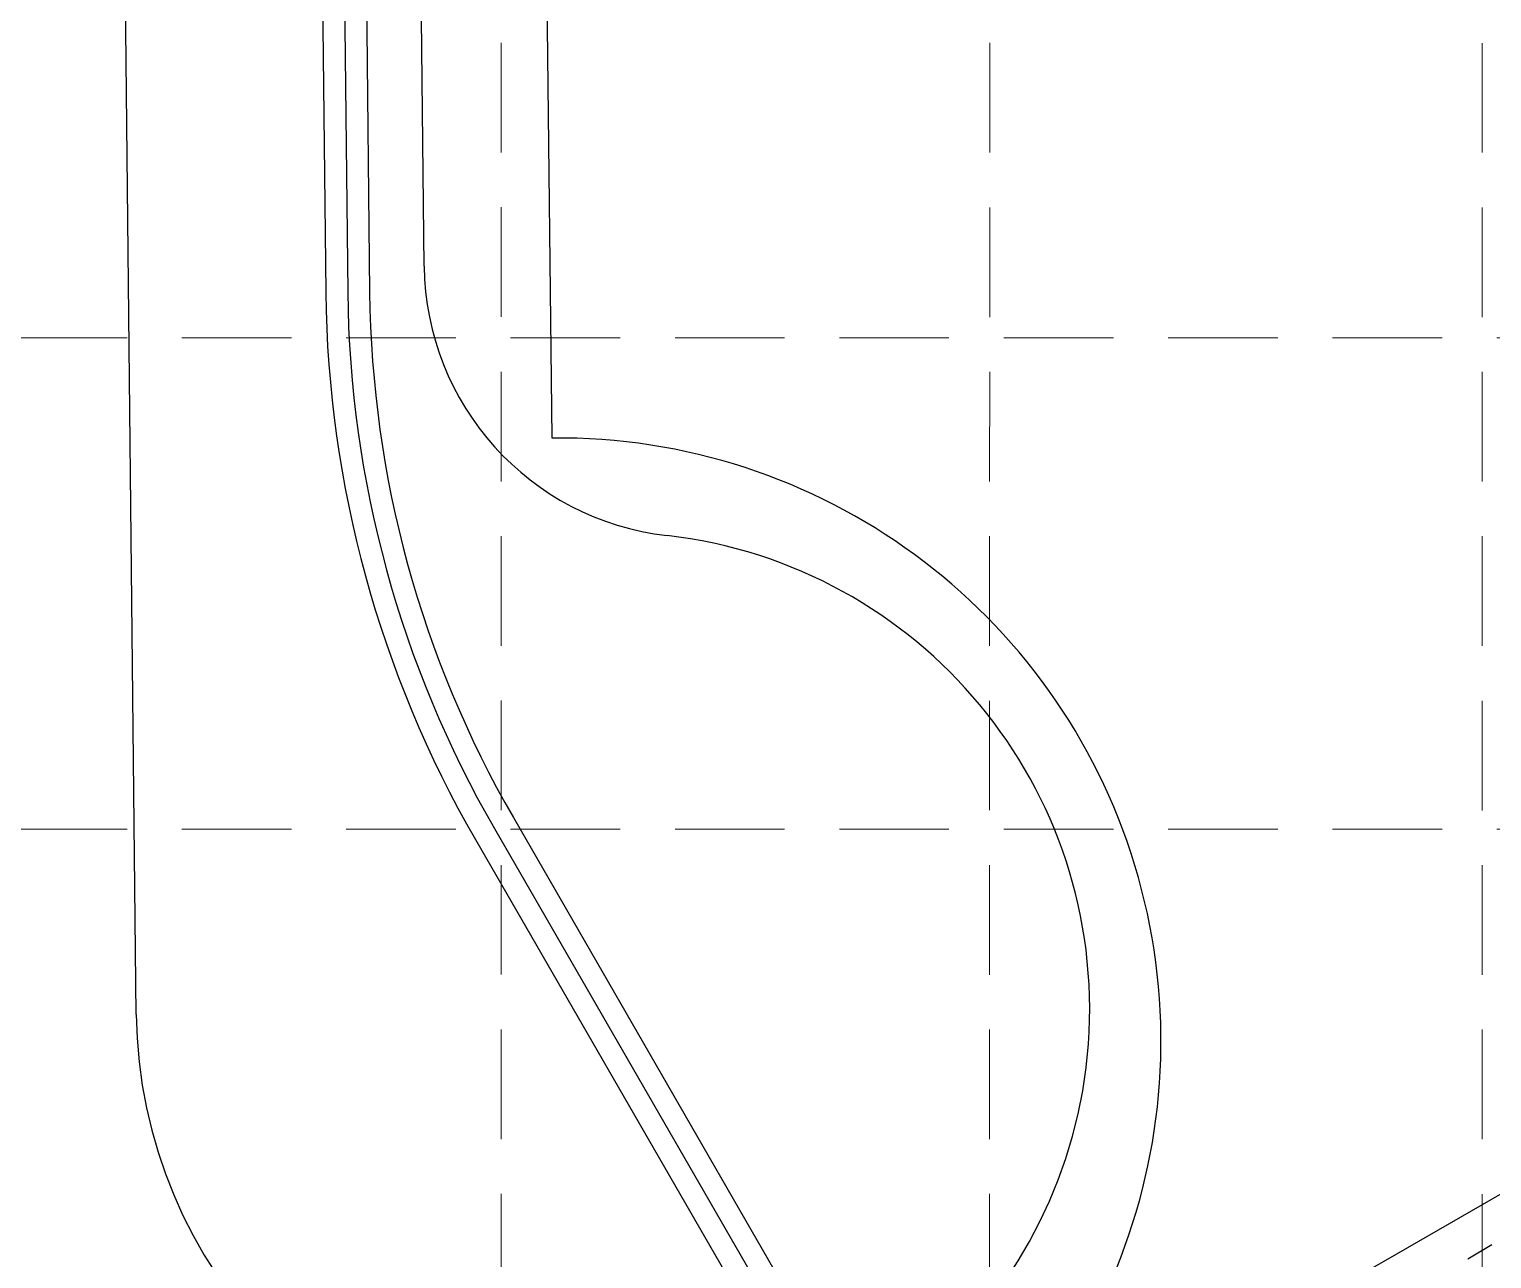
# Model space of a CAD drawing. Extents: x 2138193 to 2139991, y 332071 to 334944.
# Drawn here: x 2138555.7 to 2138689.2, y 332750.9 to 332863.1 of the extents above; entities that cross this region are included whole.
import ezdxf

# ---------------------------------------------------------------- set-up
doc = ezdxf.new("R2010")
doc.units = 0
doc.header["$LTSCALE"] = 100
doc.header["$MEASUREMENT"] = 0
for name, pattern in [('DASHED', [0.75, 0.5, -0.25]), ('DASHED2', [0.375, 0.25, -0.125]), ('HIDDEN', [0.375, 0.25, -0.125])]:
    doc.linetypes.add(name, pattern=pattern)
for name, color, linetype in [('C-ROAD-BACK-F', 7, 'DASHED2'), ('CONTOURS', 35, 'Continuous'), ('GRID', 254, 'DASHED'), ('STORM', 5, 'Continuous'), ('V-PROP-RWAY-N', 4, 'Continuous'), ('V-PROP-SUBD-N', 7, 'Continuous')]:
    doc.layers.add(name, color=color, linetype=linetype)

msp = doc.modelspace()

# ---------------------------------------------------------------- linework, layer by layer
at = {"layer": 'C-ROAD-BACK-F', "linetype": 'Continuous'}
msp.add_line((2138565.496750036, 332773.2063797635), (2138558.156099623, 333457.7249654648), dxfattribs=at)
msp.add_lwpolyline([(2138591.766333876, 332841.4627460502), (2138586.734908852, 333310.6451410244, -0.4142135623728802), (2138611.465391522, 333335.9117835971), (2138695.579310368, 333336.8138056692, 0.01472415382390331), (2138822.871749847, 333341.9298419602, 0.01472415382390331)], format="xyb", dxfattribs=at)
for centre, radius, end in [((2138616.764898277, 332841.7306599559), 25, 263.4863373753527), ((2138608.994248999, 332773.6728388785), 43.5, 83.48633737535272)]:
    msp.add_arc(centre, radius, 180.6144057672341, end, dxfattribs=at)
at = {"layer": 'CONTOURS', "extrusion": (0.5109658682143292, -0.8596010013488681, 0), "elevation": 806763.0395328356}
msp.add_lwpolyline([(2008441.865929671, 549), (2008444.388275748, 549)], dxfattribs=at)
at = {"layer": 'GRID', "color": 252, "linetype": 'HIDDEN', "lineweight": 0, "ltscale": 0.4}
for p, q in [((2138598.88554457, 332296.8402139746), (2138598.427510827, 334895.7762918232)), ((2138643.367878654, 332296.8332204215), (2138643.377939842, 334895.7492644076)), ((2138688.330137118, 332296.8261514142), (2138688.282180592, 334895.7386913974)), ((2138239.658925912, 332834.9485650579), (2139943.532361615, 332834.9485650579)), ((2138239.658925912, 332790.109790359), (2139943.532361615, 332790.109790359))]:
    msp.add_line(p, q, dxfattribs=at)
at = {"layer": 'STORM'}
for p, q in [((2138576.600011076, 333416.4265565526), (2138582.791558615, 332839.0622732876)), ((2138578.599896086, 333416.4480029487), (2138584.791443625, 332839.0837196837)), ((2138580.599781096, 333416.4694493447), (2138586.791328635, 332839.1051660798)), ((2138599.907905871, 332791.168683329), (2138671.974535532, 332666.3026646017)), ((2138596.44350635, 332789.1691994042), (2138668.510136012, 332664.3031806769)), ((2138598.17570611, 332790.1689413666), (2138670.242335772, 332665.3029226393))]:
    msp.add_line(p, q, dxfattribs=at)
for radius in [102, 100, 98]:
    msp.add_arc((2138684.785694111, 332840.1560394884), radius, 180.6144057672341, 209.9914645474459, dxfattribs=at)
at = {"layer": 'V-PROP-RWAY-N', "color": 7}
msp.add_line((2138603.434999614, 332825.7962587801), (2138598.089484483, 333324.2676816174), dxfattribs=at)
msp.add_arc((2138603.998835959, 332770.7991489599), 55, 155.9296405481145, 90.58738197888768, dxfattribs=at)
at = {"layer": 'V-PROP-SUBD-N'}
msp.add_line((2138778.781415688, 332807.8942945136), (2138435.733479701, 332610.5505738834), dxfattribs=at)

doc.saveas('drawing.dxf')
